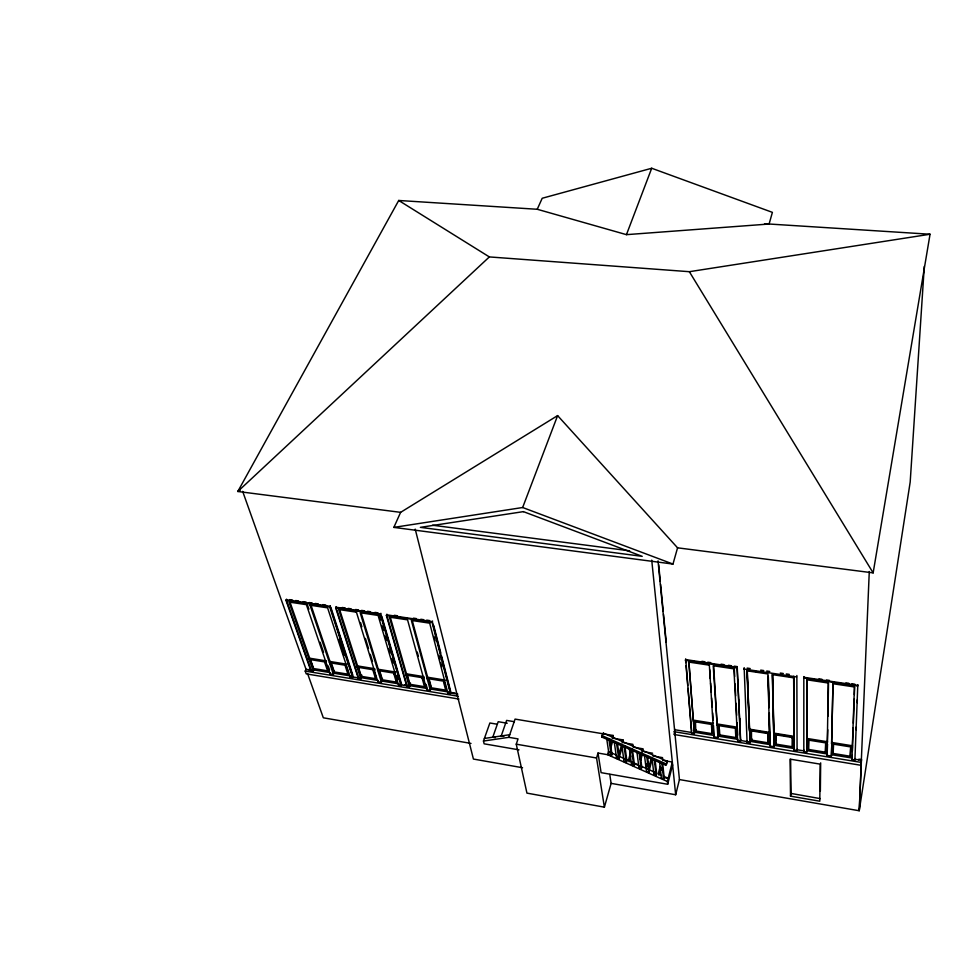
<?xml version="1.0" encoding="UTF-8"?>
<svg xmlns="http://www.w3.org/2000/svg" width="979" height="979" viewBox="0 0 979 979"><rect width="100%" height="100%" fill="white"/><g stroke="black" fill="none" stroke-linecap="round" stroke-linejoin="round"><path stroke-width="1.47" d="M853.198 727.715L851.914 759.447L854.912 759.949L857.775 685.361L803.832 677.284L803.82 751.566L806.769 752.056L806.782 740.822L808.483 741.103L808.47 749.412L825.456 752.19L825.811 743.869M806.782 739.83L807.075 678.398L806.782 739.83L827.316 743.159L827.744 729.734M806.769 752.056L807.039 740.846M808.74 741.103L808.47 749.412M820.353 791.069L820.671 762.861M825.456 752.19L825.578 743.869L827.292 744.138L827.12 755.384L831.379 756.082L831.832 743.44L831.379 756.082M827.316 743.159L828.271 683.024L806.806 679.793M827.12 755.384L827.524 744.162M827.965 716.2L828.503 683.122M831.612 743.844L833.019 682.29L831.612 743.844L852.342 747.197L854.434 686.952L832.762 683.697M850.751 747.907L850.286 756.253L833.141 753.451L833.313 745.117L831.587 744.835M833.521 745.117L833.141 753.451M850.286 756.253L850.567 747.907L852.305 748.189M851.914 759.447L852.232 755.237M852.379 751.015L852.525 746.793M853.358 723.2L854.202 699.092M854.361 694.576L854.618 687.038M856.209 729.893L856.319 726.883M857.225 702.751L857.335 699.74M674.727 729.025L674.323 734.544L860.896 765.284L861.459 759.582L858.877 759.166L858.767 759.863M674.323 734.544L674.837 732.549L679.438 779.565L859.219 810.747L861.226 763.192L860.896 765.284M869.279 571.516L861.349 760.279L855.034 759.251M859.329 810.061L861.459 759.582M924.286 266.41L910.189 482.047L859.219 810.747M854.912 759.949L855.144 758.554M857.898 684.651L857.665 686.071L803.698 677.982L803.967 676.587M677.566 547.824L672.977 564.063L393.839 527.387L400.619 512.347L557.614 415.61L677.566 547.824L873.146 572.874L930.05 234.238L764.55 223.726M803.82 751.566L804.077 750.195M775.87 739.916L775.747 734.385L775.649 744.052L792.427 746.793L792.611 737.114L792.341 738.484L794.042 738.766L794.14 749.975L797.077 750.465L797.347 749.094M790.518 796.147L790.065 759.141L820.194 764.134L819.79 801.214L790.518 796.147L791.032 793.443L820.267 798.619M794.14 749.975L794.324 738.79M794.03 737.774L793.761 676.403L794.03 737.774L773.753 734.495L772.309 674.617L793.492 677.798M797.077 750.465L796.857 675.522M774.046 746.683L774.059 734.115L774.046 746.683L769.886 745.998L769.861 733.43L769.971 737.64M775.649 744.052L775.931 742.694M773.753 734.495L772.639 674.727M768.136 742.828L768.185 733.161L768.136 742.828L751.517 740.112L751.468 730.469M769.555 733.822L767.915 673.956L746.953 670.811L749.473 730.579L769.555 733.822L769.31 712.993M749.987 742.743L749.804 730.199L749.987 742.743L747.087 742.266L744.162 667.641M751.517 740.112L751.811 738.753M747.087 742.266L747.393 740.907M749.473 730.579L747.258 669.44M695.445 721.413L695.788 731.007L712.051 733.663L711.476 725.402L713.116 725.672L713.887 736.82L717.962 737.493L717.228 726.332L718.867 726.602L719.406 734.862L735.829 737.542L735.388 729.269L737.04 729.539L737.615 740.711L740.503 741.189L740.797 739.83M735.829 737.542L735.767 729.294M736.991 728.56L733.932 668.853L713.226 665.744L717.166 725.353L736.991 728.56L737.077 722.722M719.406 734.862L719.455 729.379M740.503 741.189L737.211 666.601L734.274 666.161M733.932 668.853L734.25 667.482L734.703 676.44M717.962 737.493L717.631 726.381M713.887 736.82L713.532 725.72M717.166 725.353L713.667 665.879M712.051 733.663L711.892 725.439M685.704 658.891L691.578 733.161L694.405 733.626L693.927 722.539M695.788 731.007L696.118 729.673M693.401 721.511L688.788 660.666L693.401 721.511L713.055 724.693L709.273 663.738M609.77 774.426L611.116 783.371L675.669 794.764L679.438 779.565M667.384 781.511L607.555 754.687L598.01 753.047L601.106 772.651L667.678 784.277L667.384 781.511L672.328 762.054L664.141 760.659M667.678 784.277L672.61 764.844M665.769 765.26L667.409 761.405L603.345 733.136L602.489 734.274L601.693 736.991L665.769 765.26L667.409 761.405M660.176 766.471L658.255 773.838L660.739 774.952M658.953 775.16L660.862 767.793M644.5 755.494L646.47 771.538L648.71 772.529L652.149 758.945L653.923 774.83L656.163 775.821L656.689 773.716L655.184 760.671M648.698 767.915L651.439 757.611M640.707 760.389L642.285 754.528M641.771 767.022L641.245 769.237L639.006 768.246L639.532 766.019L638.981 768.062L641.221 769.066M639.948 759.043L642.738 748.776L633.229 747.173L632.862 744.334L624.724 742.975M633.78 765.945L631.651 749.828L629.387 748.825L631.541 764.954L633.78 765.945L634.306 763.669M632.067 762.665L631.504 764.709L633.756 765.713M665.842 640.682L666.026 640.009M626.841 760.328L626.279 762.36L624.039 761.356M626.315 762.653L624.1 746.487L621.836 745.484L624.076 761.674L626.315 762.653L626.878 760.622L624.871 745.888M630.831 751.664L628.396 760.45L625.667 759.985M629.179 761.809L630.806 755.947M621.335 745.753L618.434 755.984L638.357 764.917L635.616 764.452M622.154 742.828L622.987 739.904L613.515 738.313L613.099 735.462L515.076 719.1L508.835 737.334L483.467 741.042L484.14 743.82L519.005 749.853M508.835 737.334L518.038 738.9L516.263 744.187L526.935 793.112L604.398 807.173L611.116 783.371M622.13 747.124L618.801 759.006L616.55 758.003L617.186 756.351M611.899 753.622L611.324 755.653L609.073 754.65M607.555 754.687L608.461 751.517L615.938 754.87M610.566 744.224L611.41 741.299M612.254 738.386L613.099 735.462M610.566 748.519L612.67 741.238M601.693 736.991L603.345 733.136M604.398 807.173L596.554 758.003L598.01 753.047M483.467 741.042L489.879 722.991L497.356 724.252M429.353 678.435L428.863 679.671L431.054 687.747L445.678 690.134L443.573 682.045L445.041 682.29L447.88 693.205L450.438 693.634L450.915 692.386L441.553 655.967M393.839 527.387L522.651 507.514L557.614 415.61M626.45 234.654L651.708 168.253L772.394 212.357L769.102 224.02L626.45 234.654L537.238 209.273L398.722 200.475L237.811 491.482L400.619 512.347M445.678 690.134L446.155 688.898L444.405 682.155M424.225 677.603L423.736 678.839L426.722 689.742L430.356 690.342L430.846 689.094L428.264 679.561M426.722 689.742L427.211 688.506L426.098 684.419M430.209 621.91L429.695 623.17L444.796 681.335L427.138 678.484L427.627 677.235L412.281 620.625M424.494 686.671L424.984 685.435L422.769 677.37L422.279 678.606L424.494 686.671L409.993 684.309L407.705 676.244L406.248 676.012L409.357 686.891L406.836 686.475L386.375 615.424L386.913 614.188M430.356 690.342L427.395 679.438L427.884 678.19M409.993 684.309L410.495 683.073M409.357 686.891L409.858 685.667L407.142 676.134M450.438 693.634L432.045 622.277L432.559 621.016M406.836 686.475L407.337 685.251L404.462 684.786M405.967 675.057L406.481 673.821L389.923 615.877L389.397 617.125L405.967 675.057L423.479 677.884L407.558 619.854L389.397 617.125M381.737 616.183L401.586 684.309L401.084 685.533L398.563 685.129L399.077 683.893L381.92 681.09L379.02 671.594M396.299 682.069L396.813 680.846L394.439 672.793L393.937 674.017L396.299 682.069L381.969 679.732L379.522 671.692L378.09 671.459L381.406 682.314L377.845 681.727L374.504 670.872L375.018 669.648M395.1 673.295L378.102 615.424L360.162 612.732L377.796 670.505L395.1 673.295L395.602 672.071L378.322 669.281L361.153 612.94M381.969 679.732L382.483 678.508M381.406 682.314L381.92 681.09M377.845 681.727L378.359 680.503L361.349 677.725L358.326 668.241M336.213 606.601L335.65 607.824L358.351 678.533L360.823 678.936L357.359 668.106L358.791 668.327L361.337 676.354L375.544 678.68L376.071 677.456L374.002 670.762M377.796 670.505L378.322 669.281M361.337 676.354L361.863 675.143M360.823 678.936L361.349 677.725M358.351 678.533L358.877 677.321M353.235 676.391L352.709 677.603L350.249 677.199L350.776 675.987M356.992 610.945L356.429 612.169L374.211 669.917L357.054 667.152L357.592 665.94L339.676 609.721M401.084 685.533L380.354 614.531L380.892 613.282M330.315 662.428L329.776 663.64L331.183 663.86L333.876 671.863L347.924 674.164L348.451 672.952L346.272 666.271M329.446 662.685L329.996 661.486L310.6 603.994L310.025 605.206L329.446 662.685L346.407 665.426L346.933 664.215M333.876 671.863L334.414 670.664M286.578 599.172L285.978 600.384L310.832 670.737L313.256 671.141L309.462 660.348L310.857 660.58L313.659 668.559L327.586 670.835L324.857 662.844L326.252 663.064L329.935 673.87L333.423 674.445L333.961 673.246L330.767 663.786M329.935 673.87L330.474 672.671L313.794 669.942L310.49 660.507M327.586 670.835L328.124 669.636L325.395 661.633M537.238 209.273L542.207 198.26L651.708 168.253M325.934 662.122L306.378 604.655L288.964 602.036L309.131 659.405L325.934 662.122L326.484 660.923L309.682 658.206L290.053 602.269M313.256 671.141L313.794 669.942M310.832 670.737L311.383 669.55L308.116 669.648M458.918 699.055L306.219 673.882L305.215 671.104L306.048 669.318L242.657 491.36M309.131 659.405L309.682 658.206M352.709 677.603L329.752 606.943L330.327 605.72M930.05 234.238L689.351 271.697L489.353 256.926L237.811 491.482L240.149 490.406M484.397 738.447L509.741 734.703M432.522 525.221L629.681 550.834M289.588 599.625L292.611 600.078M295.621 600.531L298.644 600.984M303.172 601.657L306.182 602.109M309.205 602.562L312.215 603.015M315.238 603.468L318.261 603.908M322.776 604.594L325.799 605.046M342.173 607.494L345.159 607.935M348.132 608.387L351.106 608.828M355.585 609.501L358.559 609.941M361.532 610.394L364.518 610.835M367.492 611.275L370.478 611.728M374.945 612.389L377.918 612.842M394.28 615.289L397.229 615.73M413.419 618.153L416.369 618.593M420.786 619.254L423.723 619.695M426.673 620.135L429.61 620.576M701.894 661.314L704.831 661.755M707.78 662.196L710.717 662.636M721.021 664.178L723.971 664.619M728.376 665.279L731.325 665.72M747.173 668.094L750.183 668.535M760.72 670.113L763.73 670.566M766.741 671.019L769.751 671.472M780.3 673.05L783.31 673.491M786.321 673.944L789.331 674.396M818.946 678.826L821.944 679.279M826.435 679.952L829.433 680.393M845.917 682.865L848.903 683.305M851.901 683.758L854.9 684.211M285.978 600.384L329.752 606.943M335.65 607.824L380.354 614.531M386.375 615.424L432.045 622.277M685.349 660.25L736.893 667.972M743.844 669.012L796.576 676.917M750.098 670.566L747.099 670.125L749.62 729.893L769.69 733.136L769.164 713.679M753.096 671.019L756.094 671.472M786.064 675.963L789.086 676.416M310.025 605.206L327.598 607.849L346.407 665.426M356.429 612.169L338.648 609.501L357.054 667.152M429.695 623.17L411.364 620.417L427.138 678.484M688.433 662.024L708.943 665.108M329.996 661.486L345.526 663.995M357.592 665.94L374.737 668.706M406.481 673.821L423.968 676.648M427.627 677.235L445.274 680.087M693.732 720.177L713.373 723.346M717.485 724.007L737.297 727.201M749.767 729.208L769.837 732.451M774.034 733.136L794.299 736.404M807.039 738.46L827.561 741.764M831.856 742.461L852.562 745.802M751.321 731.142L749.657 730.872L750.134 742.058L740.65 740.503L737.052 667.286L685.52 659.565L685.789 662.612M768.038 733.846L769.727 734.115L769.983 743.918M374.504 670.872L373.072 670.639L375.544 678.68M393.937 674.017L395.381 674.25L398.563 685.129M422.279 678.606L423.736 678.839M427.395 679.438L428.863 679.671M695.114 722.747L693.487 722.49L694.405 733.626M749.51 731.558L751.174 731.827M767.903 734.531L769.58 734.801M773.777 735.486L775.466 735.755M333.961 673.246L349.381 675.767M409.858 685.667L427.211 688.506M430.846 689.094L448.358 691.969M452.347 692.618L455.211 693.083M694.735 732.292L714.205 735.486M718.28 736.147L737.921 739.365M750.281 741.384L770.167 744.64M774.328 745.325L794.41 748.605M807.026 750.673L827.365 754.001M831.612 754.699L852.134 758.052M306.048 669.318L313.525 670.542M361.08 678.325L352.978 677.003L330.033 606.331L286.272 599.772L310.6 668.706M409.614 686.279L401.329 684.921L380.623 613.906L335.932 607.213L358.62 677.921M448.113 692.581L457.829 694.172M691.749 732.5L674.555 729.685L658.023 560.869M797.212 749.779L803.955 750.881M305.215 671.104L458.209 696.228M674.041 731.68L861.018 762.384M514.391 721.707L506.608 720.409L501.224 735.963L503.83 736.404M507.232 723.224L498.213 721.707L492.78 737.211L495.374 737.652M644.451 751.823L652.601 753.206M652.932 756.008L662.477 757.624L662.771 760.426M516.263 744.187L596.554 758.003M470.997 743.416L323.327 717.803L307.553 673.528M664.068 777.583L668.192 778.305L663.224 776.078M522.553 767.732L473.42 759.055L415.206 529.113M522.651 507.514L672.977 564.063M602.55 735.853L666.699 764.158M661.376 778.097L663.615 779.1L661.865 763.155L659.601 762.151L661.376 778.121L663.615 779.1L664.141 777.057L662.55 762.543M640.486 765.872L647.168 768.87M648.306 769.384L654.523 772.174M646.446 771.403L648.685 772.407M656.15 775.76L653.911 774.756L654.461 772.786M398.722 200.475L489.353 256.926M689.351 271.697L873.146 572.874M307.455 604.875L308.911 609.195M320.133 642.236L323.547 652.295M328.173 665.916L329.556 669.966M329.776 663.64L333.423 674.445M331.893 664.594L334.145 671.264M350.249 677.199L346.713 666.381L345.293 666.148L347.924 674.164M330.792 607.164L352.77 674.959M338.967 639.74L344.118 655.575M360.541 622.497L361.863 626.829M365.412 638.381L368.52 648.49M370.295 654.266L372.509 661.486M379.779 671.08L382.226 679.12M379.069 615.632L380.341 619.976M382.043 625.765L383.315 630.109M385.004 635.897L386.277 640.229M388.822 648.918L390.095 653.262M391.796 659.051L393.068 663.383M396.679 675.743L397.878 679.818M406.664 684.419L386.644 614.812L432.302 621.641L450.683 693.01M417.213 651.977L418.412 656.334M429.108 679.047L431.298 687.123M433.978 636.46L435.104 640.817M438.873 655.367L439.999 659.724M440.758 662.636L441.884 666.993M433.685 625.385L440.807 653.054M609.134 755.078L606.711 738.815L608.975 739.818L611.385 756.069L611.961 754.038L609.782 739.218M617.529 744.003L619.426 757.33M622.987 739.904L623.378 742.743M632.41 749.229L634.343 763.914M639.006 768.246L636.95 752.153L639.214 753.157L641.245 769.237M640.131 754.001L641.796 767.193M642.738 748.776L643.081 751.591M646.764 756.486L648.71 772.529M646.287 763.571L646.654 766.581M647.486 755.886L649.248 770.485M654.315 759.826L656.163 775.821M660.935 767.352L661.266 770.265M651.733 560.147L675.669 794.764M658.671 564.699L660.287 581.269M660.58 584.279L663.236 611.385M663.529 614.408L666.246 642.187M686.046 665.647L687.735 685.398M687.992 688.433L691.615 730.983M709.689 669.697L710.301 678.643M710.607 683.109L711.219 692.055M711.635 698.015L712.247 706.948M712.651 712.908L713.165 720.36M719.027 725.928L719.565 734.189M735.082 683.905L735.694 695.849M736.073 703.314L736.685 715.257M737.346 728.18L737.713 735.168M737.885 680.332L738.105 684.908M738.851 700.169L739.084 704.745M739.757 718.476L740.051 724.582M768.331 677.064L768.98 701.013M768.148 676.256L769.004 707.695M772.455 673.919L773.899 733.809L794.165 737.089L793.626 677.101M774.193 745.998L773.924 734.801L775.601 735.07L775.796 743.367M792.341 738.484L792.427 746.793M790.628 759.374L791.032 793.59M794.177 738.068L794.275 749.29M523.398 511.638L420.37 527.351L642.212 556.341L523.398 511.638M616.537 743.159L614.274 742.155L616.611 758.37L618.85 759.361L616.537 743.159"/></g></svg>
